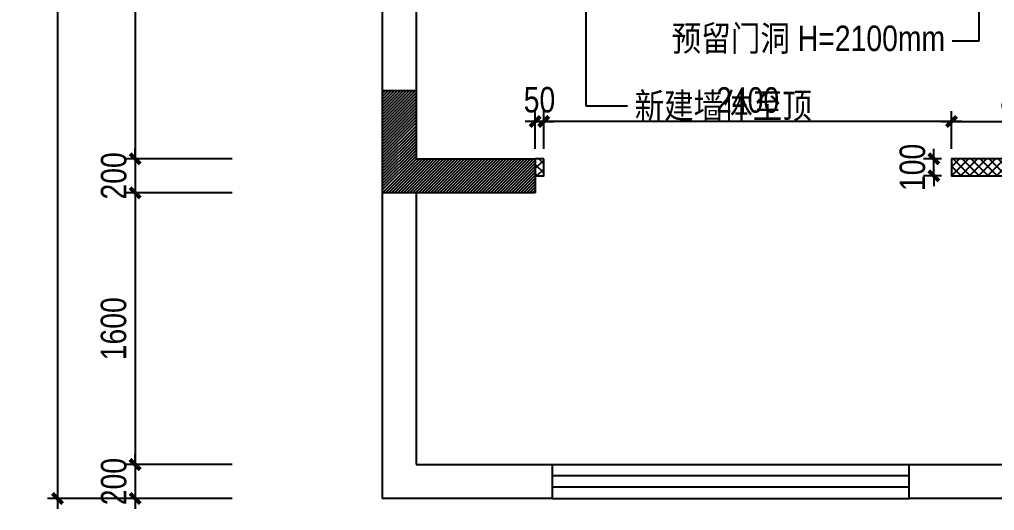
# Model space of a CAD drawing. Extents: x 160245 to 405305, y -111140 to 232735.
# Drawn here: x 332228 to 337965, y -104061 to -101170 of the extents above; entities that cross this region are included whole.
import ezdxf

# ---------------------------------------------------------------- set-up
doc = ezdxf.new("R2010")
doc.units = 0
doc.header["$LTSCALE"] = 10
doc.header["$MEASUREMENT"] = 0
doc.layers.get('Defpoints').update_dxf_attribs({"color": 229})
for name, color, linetype in [('P-N wall 新建隔墙2', 241, 'Continuous'), ('P-O wall 原始墙体', 245, 'Continuous'), ('P-O wall 拆除墙体', 245, 'Continuous'), ('P-o 原建筑尺寸', 8, 'Continuous'), ('P-window 窗', 107, 'Continuous')]:
    doc.layers.add(name, color=color, linetype=linetype)
doc.styles.add('PDC DIM', font='PMingLiU-ExtB.ttf', dxfattribs={"width": 0.85})
doc.dimstyles.new('PDC-A2', dxfattribs={"dimscale": 0, "dimtxt": 2.5, "dimasz": 1, "dimexe": 1, "dimexo": 1, "dimgap": 0.7, "dimtad": 1, "dimdec": 0, "dimtxsty": 'PDC DIM', "dimblk": 'ARCHTICK', "dimcen": 1, "dimdle": 1, "dimclrd": 8, "dimclre": 8, "dimclrt": 9, "dimadec": 0, "dimazin": 0, "dimtfac": 1, "dimtdec": 0, "dimtix": 1, "dimtmove": 2, "dimatfit": 3, "dimldrblk": 'PDC A2 T R', "dimfxl": 10, "dimfxlon": 1, "dimarcsym": 0})

# ---------------------------------------------------------------- blocks, each defined once
blk = doc.blocks.new('$WINLIB2D$00000001')
at = {"color": 0}
for points in [[(-0.5, 0.5), (-0.5, -0.5)], [(-0.5, 0.5), (0.5, 0.5)], [(0.5, -0.5), (0.5, 0.5)], [(0.5, 0.1667), (-0.5, 0.1667)], [(0.5, -0.1667), (-0.5, -0.1667)], [(-0.5, -0.5), (0.5, -0.5)]]:
    blk.add_lwpolyline(points, dxfattribs=at)
blk = doc.blocks.new('_ArchTick')
at = {"color": 0, "linetype": 'ByBlock', "const_width": 0.4}
blk.add_lwpolyline([(-0.5, -0.5), (0.5, 0.5)], dxfattribs=at)
blk = doc.blocks.new('*D1791')
at = {"layer": 'Defpoints', "color": 0, "transparency": 16777216}
for p in [(333539.1, -99490.6), (332908.3, -101990.6), (333539.1, -101990.6)]:
    blk.add_point(p, dxfattribs=at)
at = {"layer": 'P-o 原建筑尺寸', "color": 8, "lineweight": -2, "transparency": 16777216}
for p, q in [((332908.3, -99430.6), (332908.3, -102050.6)), ((333479.1, -99490.6), (332848.3, -99490.6)), ((333479.1, -101990.6), (332848.3, -101990.6))]:
    blk.add_line(p, q, dxfattribs=at)
at = {"layer": 'P-o 原建筑尺寸', "color": 8, "lineweight": -2, "transparency": 16777216, "xscale": 60, "yscale": 60, "zscale": 60}
for p, rotation in [((332908.3, -99490.6), 90), ((332908.3, -101990.6), 270)]:
    blk.add_blockref('_ArchTick', p, dxfattribs=dict(at, rotation=rotation))
at = {"layer": 'P-o 原建筑尺寸', "color": 9, "transparency": 16777216, "insert": (332781.4, -100740.6), "char_height": 150, "attachment_point": 5, "rotation": 90, "style": 'PDC DIM'}
blk.add_mtext('2500', dxfattribs=at)
blk = doc.blocks.new('PDC A2 T R')
at = {"color": 0, "linetype": 'ByBlock'}
blk.add_line((0, 0), (-2, 0), dxfattribs=at)
for points in [[(-2.147, 0.886), (-1.491, 1.345), (-0.6, 0), (0, 0)], [(-2.147, -0.886), (-1.491, -1.345), (-0.6, 0), (0, 0)]]:
    blk.add_solid(points, dxfattribs=at)
blk = doc.blocks.new('*D1792')
at = {"layer": 'Defpoints', "color": 0, "transparency": 16777216}
for p in [(333539.1, -101990.6), (332908.3, -102190.6), (333539.1, -102190.6)]:
    blk.add_point(p, dxfattribs=at)
at = {"layer": 'P-o 原建筑尺寸', "color": 8, "lineweight": -2, "transparency": 16777216}
for p, q in [((332908.3, -101990.6), (332908.3, -101930.6)), ((333479.1, -101990.6), (332848.3, -101990.6)), ((332908.3, -101990.6), (332908.3, -102190.6)), ((333479.1, -102190.6), (332848.3, -102190.6)), ((332908.3, -102190.6), (332908.3, -102250.6))]:
    blk.add_line(p, q, dxfattribs=at)
at = {"layer": 'P-o 原建筑尺寸', "color": 8, "lineweight": -2, "transparency": 16777216, "xscale": 60, "yscale": 60, "zscale": 60}
for p, rotation in [((332908.3, -101990.6), 270), ((332908.3, -102190.6), 90)]:
    blk.add_blockref('_ArchTick', p, dxfattribs=dict(at, rotation=rotation))
at = {"layer": 'P-o 原建筑尺寸', "color": 9, "transparency": 16777216, "insert": (332782.8, -102090.6), "char_height": 150, "attachment_point": 5, "rotation": 90, "style": 'PDC DIM'}
blk.add_mtext('200', dxfattribs=at)
blk = doc.blocks.new('*D1793')
at = {"layer": 'Defpoints', "color": 0, "transparency": 16777216}
for p in [(333539.1, -102190.6), (332908.3, -103790.6), (333539.1, -103790.6)]:
    blk.add_point(p, dxfattribs=at)
at = {"layer": 'P-o 原建筑尺寸', "color": 8, "lineweight": -2, "transparency": 16777216}
for p, q in [((332908.3, -102130.6), (332908.3, -103850.6)), ((333479.1, -102190.6), (332848.3, -102190.6)), ((333479.1, -103790.6), (332848.3, -103790.6))]:
    blk.add_line(p, q, dxfattribs=at)
at = {"layer": 'P-o 原建筑尺寸', "color": 8, "lineweight": -2, "transparency": 16777216, "xscale": 60, "yscale": 60, "zscale": 60}
for p, rotation in [((332908.3, -102190.6), 90), ((332908.3, -103790.6), 270)]:
    blk.add_blockref('_ArchTick', p, dxfattribs=dict(at, rotation=rotation))
at = {"layer": 'P-o 原建筑尺寸', "color": 9, "transparency": 16777216, "insert": (332781.8, -102990.6), "char_height": 150, "attachment_point": 5, "rotation": 90, "style": 'PDC DIM'}
blk.add_mtext('1600', dxfattribs=at)
blk = doc.blocks.new('*D1794')
at = {"layer": 'Defpoints', "color": 0, "transparency": 16777216}
for p in [(333539.1, -103790.6), (332908.3, -103990.6), (333539.1, -103990.6)]:
    blk.add_point(p, dxfattribs=at)
at = {"layer": 'P-o 原建筑尺寸', "color": 8, "lineweight": -2, "transparency": 16777216}
for p, q in [((332908.3, -103790.6), (332908.3, -103730.6)), ((333479.1, -103790.6), (332848.3, -103790.6)), ((332908.3, -103790.6), (332908.3, -103990.6)), ((333479.1, -103990.6), (332848.3, -103990.6)), ((332908.3, -103990.6), (332908.3, -104050.6))]:
    blk.add_line(p, q, dxfattribs=at)
at = {"layer": 'P-o 原建筑尺寸', "color": 8, "lineweight": -2, "transparency": 16777216, "xscale": 60, "yscale": 60, "zscale": 60}
for p, rotation in [((332908.3, -103790.6), 270), ((332908.3, -103990.6), 90)]:
    blk.add_blockref('_ArchTick', p, dxfattribs=dict(at, rotation=rotation))
at = {"layer": 'P-o 原建筑尺寸', "color": 9, "transparency": 16777216, "insert": (332782.8, -103890.6), "char_height": 150, "attachment_point": 5, "rotation": 90, "style": 'PDC DIM'}
blk.add_mtext('200', dxfattribs=at)
blk = doc.blocks.new('*D1795')
at = {"layer": 'Defpoints', "color": 0, "transparency": 16777216}
for p in [(333539.1, -93290.6), (332451.8, -103990.6), (333539.1, -103990.6)]:
    blk.add_point(p, dxfattribs=at)
at = {"layer": 'P-o 原建筑尺寸', "color": 8, "lineweight": -2, "transparency": 16777216}
for p, q in [((332451.8, -93230.6), (332451.8, -104050.6)), ((333051.8, -93290.6), (332391.8, -93290.6)), ((333051.8, -103990.6), (332391.8, -103990.6))]:
    blk.add_line(p, q, dxfattribs=at)
at = {"layer": 'P-o 原建筑尺寸', "color": 8, "lineweight": -2, "transparency": 16777216, "xscale": 60, "yscale": 60, "zscale": 60}
for p, rotation in [((332451.8, -93290.6), 90), ((332451.8, -103990.6), 270)]:
    blk.add_blockref('_ArchTick', p, dxfattribs=dict(at, rotation=rotation))
at = {"layer": 'P-o 原建筑尺寸', "color": 9, "transparency": 16777216, "insert": (332326.3, -98640.6), "char_height": 150, "attachment_point": 5, "rotation": 90, "style": 'PDC DIM'}
blk.add_mtext('10700', dxfattribs=at)
blk = doc.blocks.new('*D2002')
at = {"layer": 'Defpoints', "color": 0, "transparency": 16777216}
for p in [(335312.5, -101770), (335262.5, -101990.6), (335312.5, -101990.6)]:
    blk.add_point(p, dxfattribs=at)
at = {"layer": 'P-O wall 拆除墙体', "color": 8, "lineweight": -2, "transparency": 16777216}
for p, q in [((335262.5, -101930.6), (335262.5, -101710)), ((335312.5, -101930.6), (335312.5, -101710)), ((335262.5, -101770), (335202.5, -101770)), ((335262.5, -101770), (335312.5, -101770)), ((335312.5, -101770), (335372.5, -101770))]:
    blk.add_line(p, q, dxfattribs=at)
at = {"layer": 'P-O wall 拆除墙体', "color": 8, "lineweight": -2, "transparency": 16777216, "xscale": 60, "yscale": 60, "zscale": 60}
blk.add_blockref('_ArchTick', (335262.5, -101770), dxfattribs=at)
at = {"layer": 'P-O wall 拆除墙体', "color": 8, "lineweight": -2, "transparency": 16777216, "xscale": 60, "yscale": 60, "zscale": 60, "rotation": 180}
blk.add_blockref('_ArchTick', (335312.5, -101770), dxfattribs=at)
at = {"layer": 'P-O wall 拆除墙体', "color": 9, "transparency": 16777216, "insert": (335287.5, -101643.1), "char_height": 150, "attachment_point": 5, "style": 'PDC DIM'}
blk.add_mtext('50', dxfattribs=at)
blk = doc.blocks.new('*D2003')
at = {"layer": 'Defpoints', "color": 0, "transparency": 16777216}
for p in [(335312.5, -101770), (335312.5, -101990.6), (337712.5, -101990.6)]:
    blk.add_point(p, dxfattribs=at)
at = {"layer": 'P-O wall 拆除墙体', "color": 8, "lineweight": -2, "transparency": 16777216}
for p, q in [((335312.5, -101930.6), (335312.5, -101710)), ((337712.5, -101930.6), (337712.5, -101710)), ((337772.5, -101770), (335252.5, -101770))]:
    blk.add_line(p, q, dxfattribs=at)
at = {"layer": 'P-O wall 拆除墙体', "color": 8, "lineweight": -2, "transparency": 16777216, "xscale": 60, "yscale": 60, "zscale": 60, "rotation": 180}
blk.add_blockref('_ArchTick', (335312.5, -101770), dxfattribs=at)
at = {"layer": 'P-O wall 拆除墙体', "color": 8, "lineweight": -2, "transparency": 16777216, "xscale": 60, "yscale": 60, "zscale": 60}
blk.add_blockref('_ArchTick', (337712.5, -101770), dxfattribs=at)
at = {"layer": 'P-O wall 拆除墙体', "color": 9, "transparency": 16777216, "insert": (336512.5, -101644.5), "char_height": 150, "attachment_point": 5, "style": 'PDC DIM'}
blk.add_mtext('2400', dxfattribs=at)
blk = doc.blocks.new('*D2004')
at = {"layer": 'Defpoints', "color": 0, "transparency": 16777216}
for p in [(338562.5, -101770), (337712.5, -101990.6), (338562.5, -101990.6)]:
    blk.add_point(p, dxfattribs=at)
at = {"layer": 'P-O wall 拆除墙体', "color": 8, "lineweight": -2, "transparency": 16777216}
for p, q in [((337712.5, -101930.6), (337712.5, -101710)), ((338562.5, -101930.6), (338562.5, -101710)), ((337652.5, -101770), (338622.5, -101770))]:
    blk.add_line(p, q, dxfattribs=at)
at = {"layer": 'P-O wall 拆除墙体', "color": 8, "lineweight": -2, "transparency": 16777216, "xscale": 60, "yscale": 60, "zscale": 60, "rotation": 180}
blk.add_blockref('_ArchTick', (337712.5, -101770), dxfattribs=at)
at = {"layer": 'P-O wall 拆除墙体', "color": 8, "lineweight": -2, "transparency": 16777216, "xscale": 60, "yscale": 60, "zscale": 60}
blk.add_blockref('_ArchTick', (338562.5, -101770), dxfattribs=at)
at = {"layer": 'P-O wall 拆除墙体', "color": 9, "transparency": 16777216, "insert": (338137.5, -101643.1), "char_height": 150, "attachment_point": 5, "style": 'PDC DIM'}
blk.add_mtext('850', dxfattribs=at)
blk = doc.blocks.new('*D2006')
at = {"layer": 'Defpoints', "color": 0, "transparency": 16777216}
for p in [(337608, -101990.6), (337712.5, -101990.6), (337712.5, -102090.6)]:
    blk.add_point(p, dxfattribs=at)
at = {"layer": 'P-O wall 拆除墙体', "color": 8, "lineweight": -2, "transparency": 16777216}
for p, q in [((337608, -101990.6), (337608, -101930.6)), ((337652.5, -101990.6), (337548, -101990.6)), ((337608, -102090.6), (337608, -101990.6)), ((337652.5, -102090.6), (337548, -102090.6)), ((337608, -102090.6), (337608, -102150.6))]:
    blk.add_line(p, q, dxfattribs=at)
at = {"layer": 'P-O wall 拆除墙体', "color": 8, "lineweight": -2, "transparency": 16777216, "xscale": 60, "yscale": 60, "zscale": 60}
for p, rotation in [((337608, -101990.6), 270), ((337608, -102090.6), 90)]:
    blk.add_blockref('_ArchTick', p, dxfattribs=dict(at, rotation=rotation))
at = {"layer": 'P-O wall 拆除墙体', "color": 9, "transparency": 16777216, "insert": (337482.5, -102040.6), "char_height": 150, "attachment_point": 5, "rotation": 90, "style": 'PDC DIM'}
blk.add_mtext('100', dxfattribs=at)

msp = doc.modelspace()

# ---------------------------------------------------------------- hatches: boundary and pattern name
at = {"layer": 'P-O wall 原始墙体'}
h = msp.add_hatch(dxfattribs=at)
h.set_pattern_fill('ANSI31', color=256, scale=100, style=0)
h.set_pattern_definition([(45, (123446.859, 0), (-8.83883476, 8.83883476), [])])
h.paths.add_polyline_path([(335262.5, -101990.6), (334562.5, -101990.6), (334562.5, -101590.6), (334362.5, -101590.6), (334362.5, -102090.6), (334362.5, -102190.6), (335262.5, -102190.6)])
at = {"layer": 'P-O wall 拆除墙体'}
h = msp.add_hatch(dxfattribs=at)
h.set_pattern_fill('ANSI37', color=250, scale=300)
h.paths.add_polyline_path([(338562.5, -103790.6), (338662.5, -103790.6), (338662.5, -101690.6), (340512.5, -101690.6), (340512.5, -101590.6), (338662.5, -101590.6), (338662.5, -100390.6), (338562.5, -100390.6), (338562.5, -101990.6), (337712.5, -101990.6), (337712.5, -102090.6), (338562.5, -102090.6)])
h = msp.add_hatch(dxfattribs=at)
h.set_pattern_fill('ANSI37', color=250, scale=300)
h.paths.add_polyline_path([(335312.5, -101990.6), (335262.5, -101990.6), (335262.5, -102090.6), (335312.5, -102090.6)])

# ---------------------------------------------------------------- linework, layer by layer
at = {"layer": 'P-O wall 原始墙体'}
for p, q in [((334362.5, -99490.6), (334362.5, -102090.6)), ((334562.5, -99490.6), (334562.5, -101990.6)), ((334562.5, -101590.6), (334362.5, -101590.6)), ((334562.5, -101990.6), (335262.5, -101990.6)), ((335262.5, -101990.6), (335262.5, -102190.6)), ((334362.5, -102090.6), (334362.5, -103990.6)), ((335262.5, -102190.6), (334362.5, -102190.6)), ((334562.5, -102190.6), (334562.5, -103790.6)), ((334562.5, -103790.6), (335362.5, -103790.6)), ((335362.5, -103790.6), (335362.5, -103990.6)), ((337462.5, -103990.6), (337462.5, -103790.6)), ((337462.5, -103790.6), (338662.5, -103790.6)), ((335362.5, -103990.6), (334362.5, -103990.6)), ((338662.5, -103990.6), (337462.5, -103990.6))]:
    msp.add_line(p, q, dxfattribs=at)
at = {"layer": 'P-O wall 拆除墙体'}
msp.add_lwpolyline([(338562.5, -103790.6), (338662.5, -103790.6), (338662.5, -101690.6), (340512.5, -101690.6), (340512.5, -101590.6), (338662.5, -101590.6), (338662.5, -100390.6), (338562.5, -100390.6), (338562.5, -101990.6), (337712.5, -101990.6), (337712.5, -102090.6), (338562.5, -102090.6), (338562.5, -103790.6)], dxfattribs=at)
msp.add_lwpolyline([(335312.5, -101990.6), (335262.5, -101990.6), (335262.5, -102090.6), (335312.5, -102090.6)], close=True, dxfattribs=at)

# ---------------------------------------------------------------- block references
at = {"layer": 'P-window 窗', "xscale": 2100, "yscale": 200, "zscale": -2100}
msp.add_blockref('$WINLIB2D$00000001', (336412.5, -103890.6), dxfattribs=at)

# ---------------------------------------------------------------- texts
at = {"layer": 'P-N wall 新建隔墙2', "color": 9, "char_height": 150, "style": 'PDC DIM'}
for s, insert, attachment_point in [('预留门洞 H=2100mm', (337674.4, -101372.2), 9), ('新建墙体至顶', (335846.9, -101602.3), 1)]:
    msp.add_mtext(s, dxfattribs=dict(at, insert=insert, attachment_point=attachment_point))

# ---------------------------------------------------------------- dimensions: what is measured, and where the dimension line sits
at = {"layer": 'P-O wall 拆除墙体'}
for base, p1, p2, picture, middle in [((335312.5, -101770), (335262.5, -101990.6), (335312.5, -101990.6), '*D2002', (335287.5, -101643.1)), ((335312.5, -101770), (337712.5, -101990.6), (335312.5, -101990.6), '*D2003', (336512.5, -101644.5)), ((338562.5, -101770), (337712.5, -101990.6), (338562.5, -101990.6), '*D2004', (338137.5, -101643.1))]:
    dim = msp.add_linear_dim(base=base, p1=p1, p2=p2, dimstyle='PDC-A2', override={"dimscale": 60}, dxfattribs=at)
    dim.commit()
    dim.dimension.update_dxf_attribs({"geometry": picture, "text_midpoint": middle})
dim = msp.add_linear_dim(base=(337608, -101990.6), p1=(337712.5, -102090.6), p2=(337712.5, -101990.6), angle=90, dimstyle='PDC-A2', override={"dimscale": 60}, dxfattribs=at)
dim.commit()
dim.dimension.update_dxf_attribs({"geometry": '*D2006', "text_midpoint": (337482.5, -102040.6)})
at = {"layer": 'P-o 原建筑尺寸'}
for base, p1, p2, picture, middle in [((332451.8, -103990.6), (333539.1, -93290.6), (333539.1, -103990.6), '*D1795', (332326.3, -98640.6)), ((332908.3, -101990.6), (333539.1, -99490.6), (333539.1, -101990.6), '*D1791', (332781.4, -100740.6)), ((332908.3, -102190.6), (333539.1, -101990.6), (333539.1, -102190.6), '*D1792', (332782.8, -102090.6)), ((332908.3, -103790.6), (333539.1, -102190.6), (333539.1, -103790.6), '*D1793', (332781.8, -102990.6)), ((332908.3, -103990.6), (333539.1, -103790.6), (333539.1, -103990.6), '*D1794', (332782.8, -103890.6))]:
    dim = msp.add_linear_dim(base=base, p1=p1, p2=p2, angle=90, dimstyle='PDC-A2', override={"dimscale": 60}, dxfattribs=at)
    dim.commit()
    dim.dimension.update_dxf_attribs({"geometry": picture, "text_midpoint": middle})

# ---------------------------------------------------------------- leaders
at = {"layer": 'P-N wall 新建隔墙2', "annotation_type": 0, "has_hookline": 1}
for points, hookline_direction, text_width in [([(335559.8, -100784.8), (335559.8, -101677.3), (335804.9, -101677.3)], 0, 1127.3), ([(337873.5, -100789.3), (337873.5, -101297.2), (337716.4, -101297.2)], 1, 1662.7)]:
    msp.add_leader(points, dimstyle='PDC-A2', override={"dimscale": 60, "dimtad": 0}, dxfattribs=dict(at, hookline_direction=hookline_direction, text_width=text_width))

doc.saveas('drawing.dxf')
